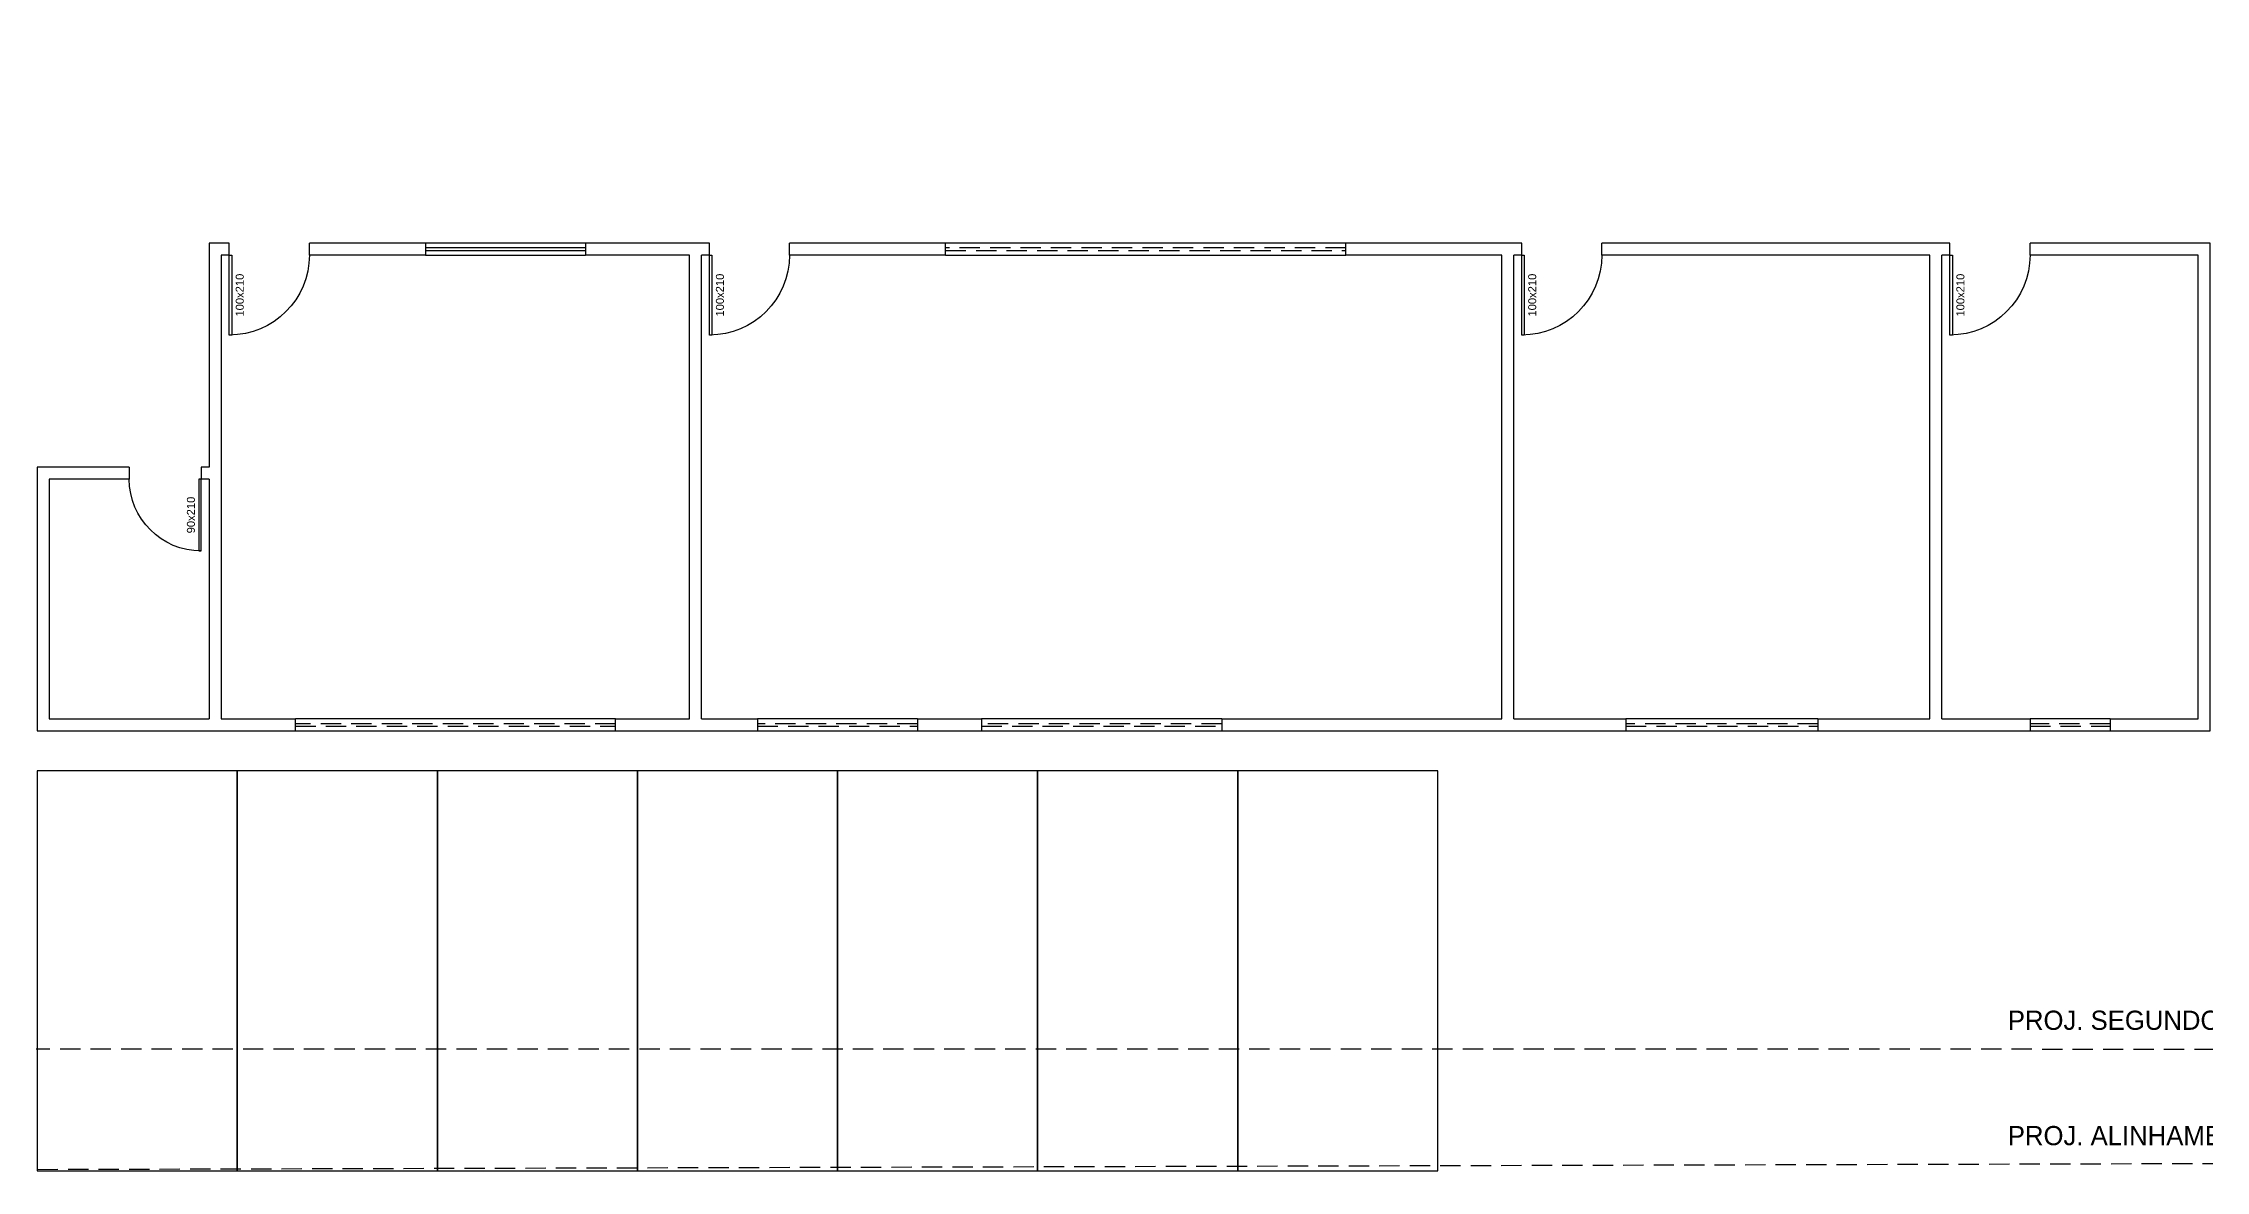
# Model space of a CAD drawing. Header units: centimetres. Extents: x 30244 to 591333, y -111940 to 104227.
# Drawn here: x 375376 to 378078, y 37001 to 38411 of the extents above; entities that cross this region are included whole.
import ezdxf
from ezdxf.enums import TextEntityAlignment as Align

# ---------------------------------------------------------------- set-up
doc = ezdxf.new("R2010")
doc.units = ezdxf.units.CM
doc.header["$LTSCALE"] = 4
doc.linetypes.add('DASHED2', pattern=[9.525, 6.35, -3.175])
for name, color, linetype in [('0.1', 1, 'Continuous'), ('0.2', 2, 'Continuous'), ('0.6', 6, 'Continuous'), ('02-CONT', 2, 'Continuous'), ('C-TEXTO-02', 2, 'Continuous')]:
    doc.layers.add(name, color=color, linetype=linetype)
doc.styles.add('2mm 1-50', font='arial.ttf', dxfattribs={"height": 0.1})
doc.styles.add('Símbolos', font='ERASLGHT.TTF')

# ---------------------------------------------------------------- blocks, each defined once
blk = doc.blocks.new('1_00e')
blk.add_lwpolyline([(-28.4, -52.3), (-25.4, -52.3), (-25.4, 47.7), (-28.4, 47.7)], close=True)
at = {"color": 1}
blk.add_arc((-28.4, -52.3), 100, 0, 90, dxfattribs=at)
blk = doc.blocks.new('90d')
blk.add_lwpolyline([(-5, -84), (-5, 6), (-2, 6), (-2, -84)], close=True)
at = {"color": 1}
blk.add_arc((-2, -84), 90, 90, 180, dxfattribs=at)

msp = doc.modelspace()

# ---------------------------------------------------------------- linework, layer by layer
at = {"layer": '0.1', "linetype": 'DASHED2'}
for p, q in [((377003.823, 38155.138, 77040.339), (376503.823, 38155.138, 77040.339)), ((376503.823, 38152.138, 77040.339), (377003.823, 38152.138, 77040.339)), ((376091.323, 37560.138, 77040.339), (375691.323, 37560.138, 77040.339)), ((376468.823, 37560.138, 77040.339), (376268.823, 37560.138, 77040.339)), ((376848.823, 37560.138, 77040.339), (376548.823, 37560.138, 77040.339)), ((377593.823, 37560.138, 77040.339), (377353.823, 37560.138, 77040.339)), ((377958.823, 37560.138, 77040.339), (377858.823, 37560.138, 77040.339)), ((375691.323, 37557.138, 77040.339), (376091.323, 37557.138, 77040.339)), ((376268.823, 37557.138, 77040.339), (376468.823, 37557.138, 77040.339)), ((376548.823, 37557.138, 77040.339), (376848.823, 37557.138, 77040.339)), ((377353.823, 37557.138, 77040.339), (377593.823, 37557.138, 77040.339)), ((377858.823, 37557.138, 77040.339), (377958.823, 37557.138, 77040.339)), ((378709.366, 37011.637), (374868.823, 37001.138))]:
    msp.add_line(p, q, dxfattribs=at)
msp.add_lwpolyline([(378623.12, 38848.941), (378623.12, 37152.941), (374868.823, 37153.279)], dxfattribs=at)
at = {"layer": '0.1', "elevation": 77040.339}
for points in [[(375368.823, 37001.138), (375618.823, 37001.138), (375618.823, 37501.138), (375368.823, 37501.138)], [(375618.823, 37001.138), (375868.823, 37001.138), (375868.823, 37501.138), (375618.823, 37501.138)], [(375868.823, 37001.138), (376118.823, 37001.138), (376118.823, 37501.138), (375868.823, 37501.138)], [(376118.823, 37001.138), (376368.823, 37001.138), (376368.823, 37501.138), (376118.823, 37501.138)], [(376368.823, 37001.138), (376618.823, 37001.138), (376618.823, 37501.138), (376368.823, 37501.138)], [(376618.823, 37001.138), (376868.823, 37001.138), (376868.823, 37501.138), (376618.823, 37501.138)], [(376868.823, 37001.138), (377118.823, 37001.138), (377118.823, 37501.138), (376868.823, 37501.138)]]:
    msp.add_lwpolyline(points, close=True, dxfattribs=at)
at = {"layer": '0.2'}
for p, q in [((376053.823, 38161.138, 77040.339), (375853.823, 38161.138, 77040.339)), ((376053.823, 38155.138, 77040.339), (375853.823, 38155.138, 77040.339)), ((375853.823, 38152.138, 77040.339), (376053.823, 38152.138, 77040.339)), ((375853.823, 38146.138, 77040.339), (376053.823, 38146.138, 77040.339))]:
    msp.add_line(p, q, dxfattribs=at)
at = {"layer": '0.6'}
for p, q in [((375608.823, 38146.138, 77040.339), (375608.823, 38161.138, 77040.339)), ((375708.823, 38146.138, 77040.339), (375708.823, 38161.138, 77040.339)), ((375853.823, 38161.138, 77040.339), (375853.823, 38146.138, 77040.339)), ((376053.823, 38161.138, 77040.339), (376053.823, 38146.138, 77040.339)), ((376208.823, 38146.138, 77040.339), (376208.823, 38161.138, 77040.339)), ((376308.823, 38146.138, 77040.339), (376308.823, 38161.138, 77040.339)), ((376503.823, 38146.138, 77040.339), (376503.823, 38161.138, 77040.339)), ((377003.823, 38161.138, 77040.339), (376503.823, 38161.138, 77040.339)), ((377003.823, 38146.138, 77040.339), (377003.823, 38161.138, 77040.339)), ((377223.823, 38146.138, 77040.339), (377223.823, 38161.138, 77040.339)), ((377323.823, 38146.138, 77040.339), (377323.823, 38161.138, 77040.339)), ((377758.823, 38146.138, 77040.339), (377758.823, 38161.138, 77040.339)), ((377858.823, 38146.138, 77040.339), (377858.823, 38161.138, 77040.339)), ((376503.823, 38146.138, 77040.339), (377003.823, 38146.138, 77040.339)), ((375483.823, 37881.138, 77040.339), (375483.823, 37866.138, 77040.339)), ((375573.823, 37881.138, 77040.339), (375573.823, 37866.138, 77040.339)), ((375691.323, 37551.138, 77040.339), (375691.323, 37566.138, 77040.339)), ((376091.323, 37566.138, 77040.339), (375691.323, 37566.138, 77040.339)), ((376091.323, 37551.138, 77040.339), (376091.323, 37566.138, 77040.339)), ((376268.823, 37566.138, 77040.339), (376268.823, 37551.138, 77040.339)), ((376468.823, 37566.138, 77040.339), (376268.823, 37566.138, 77040.339)), ((376468.823, 37566.138, 77040.339), (376468.823, 37551.138, 77040.339)), ((376548.823, 37566.138, 77040.339), (376548.823, 37551.138, 77040.339)), ((376848.823, 37566.138, 77040.339), (376548.823, 37566.138, 77040.339)), ((376848.823, 37566.138, 77040.339), (376848.823, 37551.138, 77040.339)), ((377353.823, 37566.138, 77040.339), (377353.823, 37551.138, 77040.339)), ((377593.823, 37566.138, 77040.339), (377353.823, 37566.138, 77040.339)), ((377593.823, 37566.138, 77040.339), (377593.823, 37551.138, 77040.339)), ((377858.823, 37566.138, 77040.339), (377858.823, 37551.138, 77040.339)), ((377958.823, 37566.138, 77040.339), (377858.823, 37566.138, 77040.339)), ((377958.823, 37566.138, 77040.339), (377958.823, 37551.138, 77040.339)), ((375691.323, 37551.138, 77040.339), (376091.323, 37551.138, 77040.339)), ((376268.823, 37551.138, 77040.339), (376468.823, 37551.138, 77040.339)), ((376548.823, 37551.138, 77040.339), (376848.823, 37551.138, 77040.339)), ((377353.823, 37551.138, 77040.339), (377593.823, 37551.138, 77040.339)), ((377858.823, 37551.138, 77040.339), (377958.823, 37551.138, 77040.339))]:
    msp.add_line(p, q, dxfattribs=at)
at = {"layer": '0.6', "elevation": 77040.339}
for points in [[(375608.823, 38161.138), (375583.823, 38161.138), (375583.823, 37881.138)], [(375853.823, 38161.138), (375708.823, 38161.138)], [(376198.823, 38161.138), (376053.823, 38161.138)], [(376208.823, 38161.138), (376183.823, 38161.138)], [(376503.823, 38161.138), (376308.823, 38161.138)], [(377213.823, 38161.138), (377003.823, 38161.138)], [(377223.823, 38161.138), (377198.823, 38161.138)], [(377748.823, 38161.138), (377323.823, 38161.138)], [(377758.823, 38161.138), (377733.823, 38161.138)], [(377958.823, 37551.138), (378083.823, 37551.138), (378083.823, 38161.138), (377858.823, 38161.138)], [(375608.823, 38146.138), (375598.823, 38146.138), (375598.823, 37566.138), (375691.323, 37566.138)], [(375853.823, 38146.138), (375708.823, 38146.138)], [(376091.323, 37566.138), (376183.823, 37566.138), (376183.823, 38146.138), (376053.823, 38146.138)], [(376198.823, 37566.138), (376198.823, 38146.138)], [(376208.823, 38146.138), (376198.823, 38146.138)], [(376503.823, 38146.138), (376308.823, 38146.138)], [(376848.823, 37566.138), (377198.823, 37566.138), (377198.823, 38146.138), (377003.823, 38146.138)], [(377213.823, 37566.138), (377213.823, 38146.138)], [(377223.823, 38146.138), (377213.823, 38146.138)], [(377593.823, 37566.138), (377733.823, 37566.138), (377733.823, 38146.138), (377323.823, 38146.138)], [(377748.823, 37566.138), (377748.823, 38146.138)], [(377758.823, 38146.138), (377748.823, 38146.138)], [(377958.823, 37566.138), (378068.823, 37566.138), (378068.823, 38146.138), (377858.823, 38146.138)], [(375483.823, 37881.138), (375368.823, 37881.138), (375368.823, 37551.138), (375598.823, 37551.138)], [(375483.823, 37866.138), (375383.823, 37866.138), (375383.823, 37566.138), (375583.823, 37566.138)], [(375583.823, 37881.138), (375573.823, 37881.138)], [(375583.823, 37866.138), (375573.823, 37866.138)], [(375583.823, 37866.138), (375583.823, 37566.138)], [(376198.823, 37566.138), (376268.823, 37566.138)], [(376468.823, 37566.138), (376548.823, 37566.138)], [(377213.823, 37566.138), (377353.823, 37566.138)], [(377748.823, 37566.138), (377858.823, 37566.138)], [(375583.823, 37551.138), (375691.323, 37551.138)], [(376091.323, 37551.138), (376198.823, 37551.138)], [(376183.823, 37551.138), (376268.823, 37551.138)], [(376468.823, 37551.138), (376548.823, 37551.138)], [(376848.823, 37551.138), (377213.823, 37551.138)], [(377198.823, 37551.138), (377353.823, 37551.138)], [(377593.823, 37551.138), (377748.823, 37551.138)], [(377733.823, 37551.138), (377858.823, 37551.138)]]:
    msp.add_lwpolyline(points, dxfattribs=at)

# ---------------------------------------------------------------- block references
at = {"layer": '02-CONT', "xscale": -1, "rotation": 180}
for name, p in [('1_00e', (375637.228, 38093.885, 77040.339)), ('1_00e', (376237.228, 38093.885, 77040.339)), ('1_00e', (377252.228, 38093.885, 77040.339)), ('1_00e', (377787.228, 38093.885, 77040.339)), ('90d', (375575.828, 37782.175, 77040.339))]:
    msp.add_blockref(name, p, dxfattribs=at)

# ---------------------------------------------------------------- texts
at = {"layer": '02-CONT', "style": '2mm 1-50'}
for s, p in [('100x210', (375621.823, 38096.138, 77040.339)), ('100x210', (376221.823, 38096.138, 77040.339)), ('100x210', (377236.823, 38096.138, 77040.339)), ('100x210', (377771.823, 38096.138, 77040.339)), ('90x210', (375560.823, 37821.138, 77040.339))]:
    msp.add_text(s, height=10, rotation=90, dxfattribs=at).set_placement(p, align=Align.MIDDLE_CENTER)

# ---------------------------------------------------------------- next in the draw order: texts
at = {"layer": 'C-TEXTO-02', "char_height": 24, "width": 536.35929, "attachment_point": 1, "style": 'Símbolos', "bg_fill": 2}
for s, insert in [('PROJ. SEGUNDO PAV.', (377831.086, 37201.388)), ('PROJ. ALINHAMENTO', (377831.086, 37057.144))]:
    msp.add_mtext(s, dxfattribs=dict(at, insert=insert))

doc.saveas('drawing.dxf')
